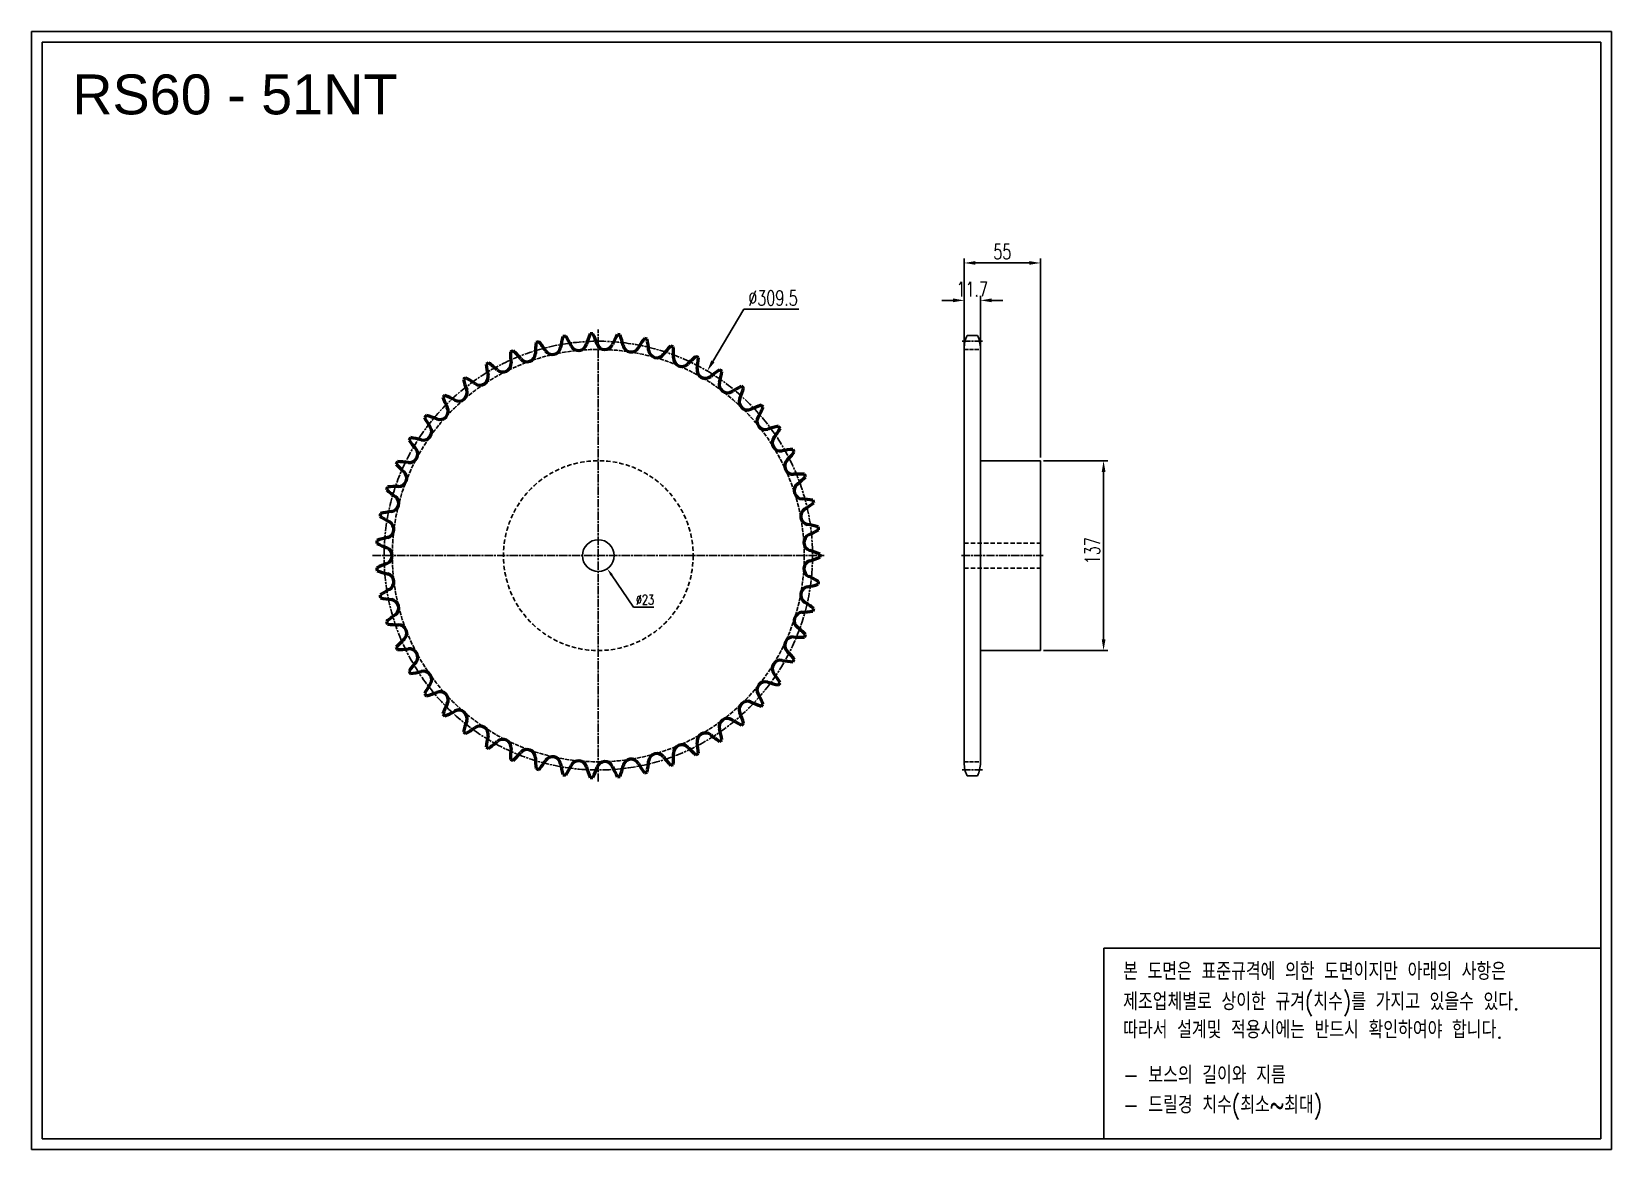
# Model space of a CAD drawing. Header units: millimetres. Extents: x 24851 to 25992, y 2536 to 3343.
import ezdxf

# ---------------------------------------------------------------- set-up
doc = ezdxf.new("R2010")
doc.units = ezdxf.units.MM
for name, pattern in [('AM_ISO02W050', [7.5, 6, -1.5]), ('AM_ISO02W050x2', [3.75, 3, -0.75]), ('AM_ISO08W050', [18, 12, -1.5, 3, -1.5]), ('AM_ISO08W050x2', [9, 6, -0.75, 1.5, -0.75]), ('HIDDEN', [9.525, 6.35, -3.175])]:
    doc.linetypes.add(name, pattern=pattern)
for name, color, linetype, lineweight in [('AM_0N', 7, 'Continuous', 50), ('AM_3N', 6, 'AM_ISO02W050', 25), ('AM_7', 4, 'AM_ISO08W050', 25), ('AM_7N', 4, 'AM_ISO08W050', 25)]:
    doc.layers.add(name, color=color, linetype=linetype, lineweight=lineweight)
doc.layers.add('HL', color=2, linetype='HIDDEN')
doc.layers.add('S-DIM', color=7, linetype='Continuous')
doc.styles.add('HAN', font='ROMANS.shx', dxfattribs={"width": 0.7, "bigfont": 'whgtxt.shx'})
doc.styles.add('HSG', font='SIMPLEX.shx', dxfattribs={"width": 0.7, "bigfont": 'HSG.shx'})
doc.styles.get("Standard").update_dxf_attribs({"font": 'arial.ttf'})
doc.dimstyles.new('APP16', dxfattribs={"dimscale": 3, "dimtxt": 2.4, "dimasz": 1.8, "dimexe": 0.7, "dimexo": 0.5, "dimgap": 0.6, "dimtad": 1, "dimtoh": 1, "dimdec": 1, "dimrnd": 0.01, "dimzin": 9, "dimdsep": 46, "dimtxsty": 'HSG', "dimcen": 0, "dimclrd": 1, "dimclre": 1, "dimclrt": 256, "dimazin": 2, "dimtp": 1, "dimtm": 1, "dimtfac": 0.5, "dimtdec": 1, "dimtofl": 0, "dimtmove": 0, "dimatfit": 3, "dimfxl": 0, "dimtvp": 1, "dimtolj": 2, "dimlwd": -1, "dimlwe": -1, "dimarcsym": 0})
doc.dimstyles.new('APP23', dxfattribs={"dimscale": 4.5, "dimtxt": 2.4, "dimasz": 1.8, "dimexe": 0.7, "dimexo": 0.5, "dimgap": 0.6, "dimtad": 1, "dimtoh": 1, "dimdec": 1, "dimrnd": 0.01, "dimzin": 9, "dimdsep": 46, "dimtxsty": 'HSG', "dimcen": 0, "dimclrd": 1, "dimclre": 1, "dimclrt": 256, "dimazin": 2, "dimtp": 1, "dimtm": 1, "dimtfac": 0.5, "dimtdec": 1, "dimtix": 1, "dimtofl": 0, "dimtmove": 0, "dimatfit": 3, "dimfxl": 0, "dimtvp": 1, "dimtolj": 2, "dimlwd": -1, "dimlwe": -1, "dimarcsym": 0})

# ---------------------------------------------------------------- blocks, each defined once
blk = doc.blocks.new('*D1')
at = {"layer": 'Defpoints', "color": 0, "transparency": 16777216}
for p in [(25338.7, 3097.7), (25181.3, 2831.3)]:
    blk.add_point(p, dxfattribs=at)
at = {"layer": 'S-DIM', "color": 1, "transparency": 16777216}
for p, q in [((25365, 3142.3), (25342.8, 3104.7)), ((25404.8, 3142.3), (25365, 3142.3))]:
    blk.add_line(p, q, dxfattribs=at)
blk.add_solid([(25341.6, 3105.4), (25343.9, 3104), (25338.7, 3097.7)], dxfattribs=at)
at = {"layer": 'S-DIM', "transparency": 16777216, "insert": (25386.2, 3150.4), "char_height": 10.8, "attachment_point": 5, "style": 'HSG'}
blk.add_mtext('\\A2;∅309.5', dxfattribs=at)
blk = doc.blocks.new('*D2')
at = {"layer": 'Defpoints', "color": 0, "transparency": 16777216}
for p in [(25536, 3148.7), (25524.3, 3113.3), (25536, 3113.3)]:
    blk.add_point(p, dxfattribs=at)
at = {"layer": 'S-DIM', "color": 1, "transparency": 16777216}
for p, q in [((25524.3, 3115.5), (25524.3, 3151.9)), ((25536, 3115.5), (25536, 3151.9)), ((25516.2, 3148.7), (25508.1, 3148.7)), ((25544.1, 3148.7), (25552.2, 3148.7))]:
    blk.add_line(p, q, dxfattribs=at)
for points in [[(25516.2, 3150.1), (25516.2, 3147.4), (25524.3, 3148.7)], [(25544.1, 3150.1), (25544.1, 3147.4), (25536, 3148.7)]]:
    blk.add_solid(points, dxfattribs=at)
at = {"layer": 'S-DIM', "transparency": 16777216, "insert": (25530.1, 3156.8), "char_height": 10.8, "attachment_point": 5, "style": 'HSG'}
blk.add_mtext('\\A2;11.7', dxfattribs=at)
blk = doc.blocks.new('*D3')
at = {"layer": 'Defpoints', "color": 0, "transparency": 16777216}
for p in [(25579.3, 3175.7), (25524.3, 3113.3), (25579.3, 3033)]:
    blk.add_point(p, dxfattribs=at)
at = {"layer": 'S-DIM', "color": 1, "transparency": 16777216}
for p, q in [((25524.3, 3115.5), (25524.3, 3178.9)), ((25532.4, 3175.7), (25571.2, 3175.7)), ((25579.3, 3035.2), (25579.3, 3178.9))]:
    blk.add_line(p, q, dxfattribs=at)
for points in [[(25532.4, 3177.1), (25532.4, 3174.4), (25524.3, 3175.7)], [(25571.2, 3177.1), (25571.2, 3174.4), (25579.3, 3175.7)]]:
    blk.add_solid(points, dxfattribs=at)
at = {"layer": 'S-DIM', "transparency": 16777216, "insert": (25551.8, 3183.8), "char_height": 10.8, "attachment_point": 5, "style": 'HSG'}
blk.add_mtext('\\A2;55', dxfattribs=at)
blk = doc.blocks.new('*D4')
at = {"layer": 'Defpoints', "color": 0, "transparency": 16777216}
for p in [(25579.3, 3033), (25579.3, 2896), (25624.9, 2896)]:
    blk.add_point(p, dxfattribs=at)
at = {"layer": 'S-DIM', "color": 1, "transparency": 16777216}
for p, q in [((25581.5, 3033), (25628.1, 3033)), ((25624.9, 3024.9), (25624.9, 2904.1)), ((25581.5, 2896), (25628.1, 2896))]:
    blk.add_line(p, q, dxfattribs=at)
for points in [[(25623.6, 3024.9), (25626.3, 3024.9), (25624.9, 3033)], [(25623.6, 2904.1), (25626.3, 2904.1), (25624.9, 2896)]]:
    blk.add_solid(points, dxfattribs=at)
at = {"layer": 'S-DIM', "transparency": 16777216, "insert": (25616.8, 2968), "char_height": 10.8, "attachment_point": 5, "rotation": 90, "style": 'HSG'}
blk.add_mtext('\\A2;137', dxfattribs=at)
blk = doc.blocks.new('*D5')
at = {"layer": 'Defpoints', "color": 0, "transparency": 16777216}
for p in [(25253.5, 2974), (25266.5, 2955)]:
    blk.add_point(p, dxfattribs=at)
at = {"layer": 'S-DIM', "color": 1, "transparency": 16777216}
for p, q in [((25285.5, 2927.3), (25269.6, 2950.6)), ((25300.1, 2927.3), (25285.5, 2927.3))]:
    blk.add_line(p, q, dxfattribs=at)
blk.add_solid([(25270.3, 2951.1), (25268.8, 2950.1), (25266.5, 2955)], dxfattribs=at)
at = {"layer": 'S-DIM', "transparency": 16777216, "insert": (25293.7, 2932.7), "char_height": 7.2, "attachment_point": 5, "style": 'HSG'}
blk.add_mtext('\\A2;∅23', dxfattribs=at)

msp = doc.modelspace()

# ---------------------------------------------------------------- linework, layer by layer
for p, q in [((25526.33, 3123.43), (25533.87, 3123.43)), ((25524.25, 2815.06), (25524.25, 3113.93)), ((25535.95, 3113.93), (25535.95, 2815.06)), ((25579.25, 3032.99), (25535.95, 3032.99)), ((25579.25, 2895.99), (25579.25, 3032.99)), ((25579.25, 2895.99), (25535.95, 2895.99)), ((25526.33, 2805.56), (25533.87, 2805.56))]:
    msp.add_line(p, q)
for points in [[(24850.72, 3342.69), (25991.67, 3342.69), (25991.67, 2535.95), (24850.72, 2535.95)], [(24858.4, 3335), (25983.99, 3335), (25983.99, 2543.64), (24858.4, 2543.64)]]:
    msp.add_lwpolyline(points, close=True)
at = {"color": 6}
msp.add_lwpolyline([(25625.19, 2681.1), (25983.99, 2681.1), (25983.99, 2543.64), (25625.19, 2543.64)], close=True, dxfattribs=at)
msp.add_circle((25259.99, 2964.49), 11.5)
for centre, start, end in [((25546.95, 3113.93), 155.25994, 180), ((25513.25, 3113.93), 0, 24.74006), ((25546.95, 2815.06), 180, 204.74006), ((25513.25, 2815.06), 335.25994, 0)]:
    msp.add_arc(centre, 22.7, start, end)
at = {"layer": 'AM_0N'}
for centre, radius, start, end in [((25290.28, 3108.38), 75.75, 172.5191, 178.52941), ((25259.99, 2964.49), 160.15, 105.51569, 106.24902), ((25158.49, 3070.88), 75.75, 33.23529, 39.24561), ((25307.73, 3103.57), 75.75, 165.46027, 171.47059), ((25259.99, 2964.49), 160.15, 98.45686, 99.1902), ((25172.33, 3082.55), 75.75, 26.17647, 32.18679), ((25245.7, 3118.62), 6.01, 206.17647, 344.41176), ((25324.46, 3096.65), 75.75, 158.40145, 164.41176), ((25259.99, 2964.49), 160.15, 91.39804, 92.13137), ((25187.5, 3092.43), 75.75, 19.11765, 25.12796), ((25264.75, 3119.21), 6.01, 199.11765, 337.35294), ((25340.21, 3087.72), 75.75, 151.34263, 157.35294), ((25259.99, 2964.49), 160.15, 84.33922, 85.07255), ((25203.77, 3100.37), 75.75, 12.05882, 18.06914), ((25283.73, 3117.45), 6.01, 192.05882, 330.29412), ((25354.75, 3076.93), 75.75, 144.2838, 150.29412), ((25259.99, 2964.49), 160.15, 77.28039, 78.01373), ((25220.89, 3106.24), 75.75, 5, 11.01032), ((25367.85, 3064.43), 75.75, 137.22498, 143.23529), ((25259.99, 2964.49), 160.15, 70.22157, 70.9549), ((25238.61, 3109.97), 75.75, 357.94118, 3.95149), ((25259.99, 2964.49), 160.15, 119.63333, 120.36667), ((25135.6, 3042.91), 75.75, 47.35294, 53.36326), ((25190.99, 3103.05), 6.01, 227.35294, 5.58824), ((25259.99, 2964.49), 160.15, 112.57451, 113.30784), ((25272.37, 3111.01), 75.75, 179.57792, 185.58824), ((25146.18, 3057.6), 75.75, 40.29412, 46.30443), ((25208.54, 3110.48), 6.01, 220.29412, 358.52941), ((25226.87, 3115.7), 6.01, 213.23529, 351.47059), ((25302.35, 3113.37), 6.01, 185, 323.23529), ((25320.32, 3107.04), 6.01, 177.94118, 316.17647), ((25379.31, 3050.42), 75.75, 130.16615, 136.17647), ((25259.99, 2964.49), 160.15, 63.16274, 63.89608), ((25256.65, 3111.5), 75.75, 350.88235, 356.89267), ((25259.99, 2964.49), 160.15, 126.69216, 127.42549), ((25126.91, 3027.03), 75.75, 54.41176, 60.42208), ((25174.49, 3093.52), 6.01, 234.41176, 12.64706), ((25254.27, 3111.42), 75.75, 186.63674, 192.64706), ((25337.38, 3098.54), 6.01, 170.88235, 309.11765), ((25388.96, 3035.11), 75.75, 123.10733, 129.11765), ((25274.74, 3110.79), 75.75, 343.82353, 349.83385), ((25259.99, 2964.49), 160.15, 56.10392, 56.83726), ((25159.28, 3082.04), 6.01, 241.47059, 19.70588), ((25236.25, 3109.61), 75.75, 193.69557, 199.70588), ((25353.27, 3088.02), 6.01, 163.82353, 302.05882), ((25396.66, 3018.72), 75.75, 116.04851, 122.05882), ((25292.61, 3107.87), 75.75, 336.76471, 342.77502), ((25259.99, 2964.49), 160.15, 49.0451, 49.77843), ((25145.6, 3068.77), 6.01, 248.52941, 26.76471), ((25259.99, 2964.49), 160.15, 133.75098, 134.48431), ((25218.6, 3105.59), 75.75, 200.75439, 206.76471), ((25120.23, 3010.2), 75.75, 61.47059, 67.4809), ((25367.74, 3075.62), 6.01, 156.76471, 295), ((25402.29, 3001.51), 75.75, 108.98968, 115), ((25309.98, 3102.78), 75.75, 329.70588, 335.7162), ((25259.99, 2964.49), 160.15, 41.98627, 42.71961), ((25259.99, 2964.49), 160.15, 140.8098, 141.54314), ((25201.58, 3099.44), 75.75, 207.81321, 213.82353), ((25115.67, 2992.68), 75.75, 68.52941, 74.53973), ((25380.58, 3061.53), 6.01, 149.70588, 287.94118), ((25405.76, 2983.75), 75.75, 101.93086, 107.94118), ((25259.99, 2964.49), 160.15, 34.92745, 35.66078), ((25259.99, 2964.49), 160.15, 147.86863, 148.60196), ((25185.44, 3091.24), 75.75, 214.87204, 220.88235), ((25113.3, 2974.74), 75.75, 75.58824, 81.59855), ((25133.65, 3053.93), 6.01, 255.58824, 33.82353), ((25391.59, 3045.98), 6.01, 142.64706, 280.88235), ((25326.59, 3095.59), 75.75, 322.64706, 328.65737), ((25123.62, 3037.72), 6.01, 262.64706, 40.88235), ((25407.02, 2965.69), 75.75, 94.87204, 100.88235), ((25342.2, 3086.41), 75.75, 315.58824, 321.59855), ((25259.99, 2964.49), 160.15, 27.86863, 28.60196), ((25259.99, 2964.49), 160.15, 154.92745, 155.66078), ((25170.43, 3081.11), 75.75, 221.93086, 227.94118), ((25113.16, 2956.63), 75.75, 82.64706, 88.65737), ((25115.65, 3020.41), 6.01, 269.70588, 47.94118), ((25400.6, 3029.19), 6.01, 135.58824, 273.82353), ((25259.99, 2964.49), 160.15, 161.98627, 162.71961), ((25115.23, 2938.65), 75.75, 89.70588, 95.7162), ((25406.06, 2947.61), 75.75, 87.81321, 93.82353), ((25407.49, 3011.42), 6.01, 128.52941, 266.76471), ((25356.56, 3075.38), 75.75, 308.52941, 314.53973), ((25259.99, 2964.49), 160.15, 20.8098, 21.54314), ((25156.77, 3069.22), 75.75, 228.98968, 235), ((25109.88, 3002.25), 6.01, 276.76471, 55), ((25402.87, 2929.79), 75.75, 80.75439, 86.76471), ((25369.45, 3062.67), 75.75, 301.47059, 307.4809), ((25259.99, 2964.49), 160.15, 13.75098, 14.48431), ((25259.99, 2964.49), 160.15, 169.0451, 169.77843), ((25144.69, 3055.75), 75.75, 236.04851, 242.05882), ((25119.51, 2921.06), 75.75, 96.76471, 102.77502), ((25412.14, 2992.94), 6.01, 121.47059, 259.70588), ((25106.38, 2983.52), 6.01, 283.82353, 62.05882), ((25414.48, 2974.02), 6.01, 114.41176, 252.64706), ((25397.52, 2912.49), 75.75, 73.69557, 79.70588), ((25380.69, 3048.48), 75.75, 294.41176, 300.42208), ((25259.99, 2964.49), 160.15, 6.69216, 7.42549), ((25259.99, 2964.49), 160.15, 176.10392, 176.83726), ((25134.35, 3040.89), 75.75, 243.10733, 249.11765), ((25125.91, 2904.12), 75.75, 103.82353, 109.83385), ((25105.2, 2964.49), 6.01, 290.88235, 69.11765), ((25390.09, 2895.98), 75.75, 66.63674, 72.64706), ((25134.35, 2888.1), 75.75, 110.88235, 116.89267), ((25259.99, 2964.49), 160.15, 183.16274, 183.89608), ((25414.48, 2954.97), 6.01, 107.35294, 245.58824), ((25390.09, 3033.01), 75.75, 287.35294, 293.36326), ((25259.99, 2964.49), 160.15, 359.63333, 0.36667), ((25125.91, 3024.87), 75.75, 250.16615, 256.17647), ((25106.38, 2945.47), 6.01, 297.94118, 76.17647), ((25397.52, 3016.5), 75.75, 280.29412, 286.30443), ((25380.69, 2880.51), 75.75, 59.57792, 65.58824), ((25259.99, 2964.49), 160.15, 352.57451, 353.30784), ((25144.69, 2873.24), 75.75, 117.94118, 123.95149), ((25259.99, 2964.49), 160.15, 190.22157, 190.9549), ((25119.51, 3007.93), 75.75, 257.22498, 263.23529), ((25109.88, 2926.74), 6.01, 305, 83.23529), ((25412.14, 2936.05), 6.01, 100.29412, 238.52941), ((25156.77, 2859.77), 75.75, 125, 131.01032), ((25407.49, 2917.57), 6.01, 93.23529, 231.47059), ((25402.87, 2999.2), 75.75, 273.23529, 279.24561), ((25369.45, 2866.32), 75.75, 52.5191, 58.52941), ((25259.99, 2964.49), 160.15, 345.51569, 346.24902), ((25259.99, 2964.49), 160.15, 197.28039, 198.01373), ((25115.23, 2990.34), 75.75, 264.2838, 270.29412), ((25115.65, 2908.58), 6.01, 312.05882, 90.29412), ((25356.56, 2853.61), 75.75, 45.46027, 51.47059), ((25170.43, 2847.88), 75.75, 132.05882, 138.06914), ((25259.99, 2964.49), 160.15, 204.33922, 205.07255), ((25400.6, 2899.8), 6.01, 86.17647, 224.41176), ((25406.06, 2981.38), 75.75, 266.17647, 272.18679), ((25259.99, 2964.49), 160.15, 338.45686, 339.1902), ((25113.16, 2972.36), 75.75, 271.34263, 277.35294), ((25123.62, 2891.27), 6.01, 319.11765, 97.35294), ((25185.44, 2837.75), 75.75, 139.11765, 145.12796), ((25391.59, 2883.01), 6.01, 79.11765, 217.35294), ((25407.02, 2963.3), 75.75, 259.11765, 265.12796), ((25342.2, 2842.58), 75.75, 38.40145, 44.41176), ((25259.99, 2964.49), 160.15, 331.39804, 332.13137), ((25259.99, 2964.49), 160.15, 211.39804, 212.13137), ((25113.3, 2954.25), 75.75, 278.40145, 284.41176), ((25133.65, 2875.06), 6.01, 326.17647, 104.41176), ((25326.59, 2833.4), 75.75, 31.34263, 37.35294), ((25201.58, 2829.55), 75.75, 146.17647, 152.18679), ((25259.99, 2964.49), 160.15, 218.45686, 219.1902), ((25115.67, 2936.31), 75.75, 285.46027, 291.47059), ((25145.6, 2860.22), 6.01, 333.23529, 111.47059), ((25380.58, 2867.46), 6.01, 72.05882, 210.29412), ((25309.98, 2826.21), 75.75, 24.2838, 30.29412), ((25405.76, 2945.24), 75.75, 252.05882, 258.06914), ((25259.99, 2964.49), 160.15, 324.33922, 325.07255), ((25218.6, 2823.4), 75.75, 153.23529, 159.24561), ((25159.28, 2846.95), 6.01, 340.29412, 118.52941), ((25367.74, 2853.37), 6.01, 65, 203.23529), ((25402.29, 2927.47), 75.75, 245, 251.01032), ((25259.99, 2964.49), 160.15, 317.28039, 318.01373), ((25259.99, 2964.49), 160.15, 225.51569, 226.24902), ((25120.23, 2918.78), 75.75, 292.5191, 298.52941), ((25236.25, 2819.38), 75.75, 160.29412, 166.30443), ((25174.49, 2835.47), 6.01, 347.35294, 125.58824), ((25353.27, 2840.97), 6.01, 57.94118, 196.17647), ((25396.66, 2910.27), 75.75, 237.94118, 243.95149), ((25292.61, 2821.12), 75.75, 17.22498, 23.23529), ((25259.99, 2964.49), 160.15, 310.22157, 310.9549), ((25259.99, 2964.49), 160.15, 232.57451, 233.30784), ((25126.91, 2901.96), 75.75, 299.57792, 305.58824), ((25254.27, 2817.56), 75.75, 167.35294, 173.36326), ((25135.6, 2886.08), 75.75, 306.63674, 312.64706), ((25190.99, 2825.94), 6.01, 354.41176, 132.64706), ((25337.38, 2830.45), 6.01, 50.88235, 189.11765), ((25388.96, 2893.88), 75.75, 230.88235, 236.89267), ((25274.74, 2818.2), 75.75, 10.16615, 16.17647), ((25259.99, 2964.49), 160.15, 303.16274, 303.89608), ((25259.99, 2964.49), 160.15, 239.63333, 240.36667), ((25272.37, 2817.98), 75.75, 174.41176, 180.42208), ((25146.18, 2871.39), 75.75, 313.69557, 319.70588), ((25208.54, 2818.51), 6.01, 1.47059, 139.70588), ((25290.28, 2820.61), 75.75, 181.47059, 187.4809), ((25226.87, 2813.29), 6.01, 8.52941, 146.76471), ((25302.35, 2815.62), 6.01, 36.76471, 175), ((25367.85, 2864.56), 75.75, 216.76471, 222.77502), ((25238.61, 2819.02), 75.75, 356.04851, 2.05882), ((25320.32, 2821.95), 6.01, 43.82353, 182.05882), ((25379.31, 2878.57), 75.75, 223.82353, 229.83385), ((25259.99, 2964.49), 160.15, 296.10392, 296.83726), ((25256.65, 2817.49), 75.75, 3.10733, 9.11765), ((25259.99, 2964.49), 160.15, 246.69216, 247.42549), ((25259.99, 2964.49), 160.15, 253.75098, 254.48431), ((25158.49, 2858.11), 75.75, 320.75439, 326.76471), ((25307.73, 2825.42), 75.75, 188.52941, 194.53973), ((25172.33, 2846.44), 75.75, 327.81321, 333.82353), ((25245.7, 2810.37), 6.01, 15.58824, 153.82353), ((25324.46, 2832.34), 75.75, 195.58824, 201.59855), ((25187.5, 2836.56), 75.75, 334.87204, 340.88235), ((25264.75, 2809.78), 6.01, 22.64706, 160.88235), ((25340.21, 2841.27), 75.75, 202.64706, 208.65737), ((25203.77, 2828.62), 75.75, 341.93086, 347.94118), ((25283.73, 2811.54), 6.01, 29.70588, 167.94118), ((25354.75, 2852.06), 75.75, 209.70588, 215.7162), ((25259.99, 2964.49), 160.15, 281.98627, 282.71961), ((25220.89, 2822.75), 75.75, 348.98968, 355), ((25259.99, 2964.49), 160.15, 289.0451, 289.77843), ((25259.99, 2964.49), 160.15, 260.8098, 261.54314), ((25259.99, 2964.49), 160.15, 267.86863, 268.60196), ((25259.99, 2964.49), 160.15, 274.92745, 275.66078)]:
    msp.add_arc(centre, radius, start, end, dxfattribs=at)
at = {"layer": 'AM_3N', "linetype": 'AM_ISO02W050x2'}
for p, q in [((25524.25, 3113.26), (25535.95, 3113.26)), ((25524.25, 2815.72), (25535.95, 2815.72))]:
    msp.add_line(p, q, dxfattribs=at)
msp.add_circle((25259.99, 2964.49), 148.77, dxfattribs=at)
at = {"layer": 'AM_7', "linetype": 'AM_ISO08W050x2'}
msp.add_circle((25259.99, 2964.49), 154.72, dxfattribs=at)
at = {"layer": 'AM_7N', "linetype": 'AM_ISO08W050x2'}
for p, q in [((25259.99, 2801.35), (25259.99, 3127.64)), ((25522.69, 3119.22), (25537.51, 3119.22)), ((25096.84, 2964.49), (25423.13, 2964.49)), ((25522.25, 2964.49), (25581.25, 2964.49)), ((25522.69, 2809.77), (25537.51, 2809.77))]:
    msp.add_line(p, q, dxfattribs=at)
at = {"layer": 'HL', "ltscale": 0.5}
for p, q in [((25524.25, 2973.49), (25579.25, 2973.49)), ((25524.25, 2955.49), (25579.25, 2955.49))]:
    msp.add_line(p, q, dxfattribs=at)
msp.add_circle((25259.99, 2964.49), 68.5, dxfattribs=at)

# ---------------------------------------------------------------- texts
msp.add_text('RS60 - 51NT', height=28.812).set_placement((24880.1, 3282.95))
at = {"color": 6, "style": 'HAN', "width": 0.8}
for s, p in [('본 도면은 표준규격에 의한 도면이지만 아래의 사항은', (25639.06, 2658.18)), ('제조업체별로 상이한 규겨(치수)를 가지고 있을수 있다.', (25639.06, 2636.32)), ('따라서 설계및 적용시에는 반드시 확인하여야 합니다.', (25639.06, 2616.02)), ('- 보스의 길이와 지름', (25639.06, 2583.3)), ('- 드릴경 치수(최소~최대)', (25639.06, 2561.82))]:
    msp.add_text(s, height=12.6158, dxfattribs=at).set_placement(p)

# ---------------------------------------------------------------- dimensions: what is measured, and where the dimension line sits
at = {"layer": 'S-DIM'}
dim = msp.add_linear_dim(base=(25579.25, 3175.73), p1=(25524.25, 3113.26), p2=(25579.25, 3032.99), dimstyle='APP23', dxfattribs=at)
dim.commit()
dim.dimension.update_dxf_attribs({"geometry": '*D3', "text_midpoint": (25551.75, 3183.83)})
dim = msp.add_linear_dim(base=(25535.95, 3148.73), p1=(25524.25, 3113.26), p2=(25535.95, 3113.26), dimstyle='APP23', dxfattribs=at)
dim.commit()
dim.dimension.update_dxf_attribs({"geometry": '*D2', "text_midpoint": (25530.1, 3148.73), "dimtype": 128})
for p1, p2, dimstyle, picture, middle in [((25181.31, 2831.27), (25338.67, 3097.72), 'APP23', '*D1', (25386.23, 3142.29)), ((25253.47, 2973.97), (25266.5, 2955.02), 'APP16', '*D5', (25293.7, 2927.31))]:
    dim = msp.add_diameter_dim_2p(p1=p1, p2=p2, dimstyle=dimstyle, dxfattribs=at)
    dim.commit()
    dim.dimension.update_dxf_attribs({"geometry": picture, "text_midpoint": middle, "dimtype": 131})
dim = msp.add_linear_dim(base=(25624.91, 2895.99), p1=(25579.25, 3032.99), p2=(25579.25, 2895.99), angle=90, dimstyle='APP23', dxfattribs=at)
dim.commit()
dim.dimension.update_dxf_attribs({"geometry": '*D4', "text_midpoint": (25624.91, 2968.03), "dimtype": 128})

doc.saveas('drawing.dxf')
